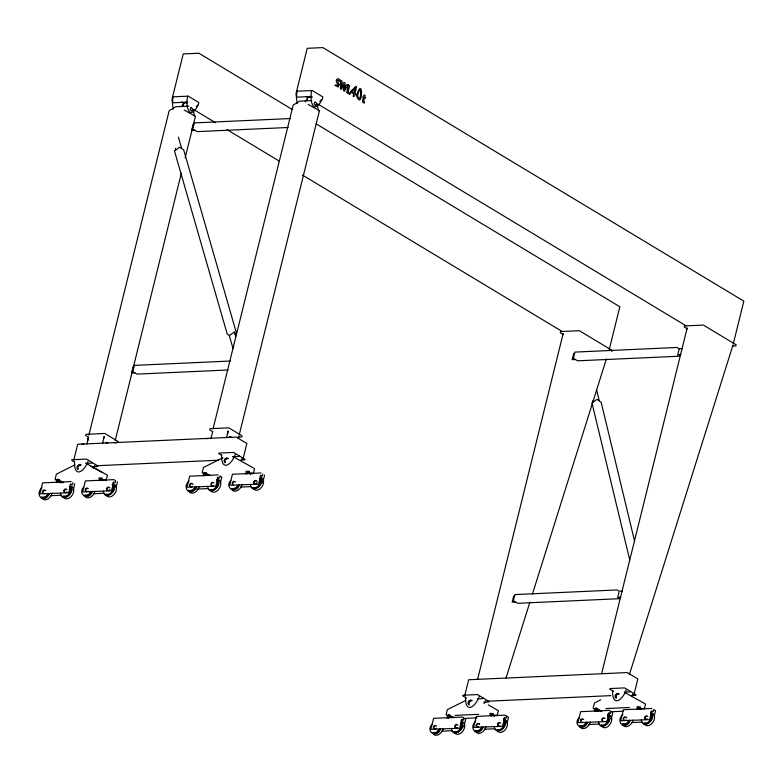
<?xml version="1.0" encoding="UTF-8"?>
<svg xmlns="http://www.w3.org/2000/svg" width="783" height="783" viewBox="0 0 783 783"><rect width="100%" height="100%" fill="white"/><g stroke="black" fill="none" stroke-linecap="round" stroke-linejoin="round"><path stroke-width="1.17" d="M113.594 489.287L113.271 485.587M113.868 489.121L113.956 486.165M217.909 484.56L218.105 483.199M615.732 696.204L616.192 698.279C613.148 696.89 616.75 691.497 619.206 693.953L617.239 694.051M651.662 718.099L651.339 714.399M73.827 459.905L77.693 444.274L236.251 437.09L246.851 443.472L242.984 459.112M70.989 483.708L68.738 492.771L39.864 493.858L42.585 482.866L71.116 481.574M72.917 482.661L72.447 484.589L70.069 484.697M73.093 490.344L74.728 483.747M88.9 435.054L169.167 110.706L175.695 106.752L188.879 106.155M87.794 440.78L88.332 437.374L86.991 444.02M173.229 96.828L172.593 99.392L173.004 102.788L187.803 102.044M92.179 462.508L92.032 463.096L86.238 463.36M183.193 105.774L183.829 103.219L181.901 102.054M103.973 436.66L102.632 443.315M103.699 438.989L104.237 436.816M133.159 366.708L131.622 372.904L135.038 372.923L137.005 374.108L228.147 369.977M193.166 124.223L191.639 130.418L195.045 130.438L197.013 131.622L288.154 127.492M115.15 440.731L181.353 173.2M185.16 157.814L195.417 116.383L184.181 110.021M117.753 442.63L118.047 441.455L104.795 433.469L86.003 434.32L85.719 435.495L88.773 437.335M113.75 481.77L111.509 490.833L82.636 491.92L85.357 480.928L113.887 479.636L115.688 480.723L115.218 482.651L112.84 482.759M116.129 487.3L117.489 481.809M213.211 428.252L293.185 105.088L299.703 101.134L311.693 100.586M297.237 91.21L296.6 93.774L297.021 97.17L311.82 96.426M307.2 100.155L307.836 97.591L305.908 96.436M227.98 431.041L226.639 437.697M227.442 434.448L228.254 431.198M218.066 477.043L215.824 486.106L186.951 487.192L189.672 476.201L218.203 474.909M220.444 482.573L221.804 477.082L220.003 475.995L219.534 477.924L217.155 478.031M238.326 438.46L238.874 436.278M239.158 435.113L319.425 110.765L308.199 104.403M239.265 455.843L239.118 456.43L232.61 456.724M355.149 88.313L354.122 92.854L351.88 91.572M260.837 475.105L258.596 484.168L229.722 485.254L232.434 474.263L260.974 472.971M262.775 474.058L262.295 475.986L259.917 476.093M262.677 482.837L264.576 475.144M464.808 695.382L468.684 679.752L627.242 672.568L637.842 678.949L633.966 694.59M461.97 719.185L459.729 728.249L430.846 729.335L433.567 718.344L462.107 717.052L465.709 719.225L463.8 726.918M463.908 718.138L463.428 720.066L461.05 720.174M477.62 679.282L563.202 333.45M483.16 697.986L483.013 698.573L477.669 698.818M513.717 595.912L512.18 602.107L515.596 602.117L517.563 603.311L619.637 598.682L620.156 596.617M573.724 353.417L572.197 359.622L575.603 359.632L577.57 360.816L679.654 356.196L680.163 354.131M504.741 717.248L502.5 726.311L473.617 727.397L476.338 716.406L504.878 715.114L508.48 717.287L507.12 722.778M506.679 716.2L506.2 718.128L503.821 718.236M609.213 349.688L619.842 306.76L316.146 123.861M611.817 351.587L612.11 350.412L579.381 330.7L560.589 331.552L560.305 332.726L563.369 334.576M618.952 592.33L617.67 597.498L620.821 597.351M679.213 348.817L677.687 355.012L680.828 354.865M601.628 673.664L687.21 327.832M609.057 712.52L606.815 721.583L577.932 722.67L580.653 711.678L609.194 710.387L610.994 711.473L610.515 713.401L608.137 713.509M611.161 719.156L612.795 712.559M630.246 691.32L630.1 691.908L624.305 692.172M733.231 344.07L743.85 301.142L322.88 47.606L307.23 48.311L295.974 93.794L297.178 103.708M644.301 709.163L645.564 704.074L624.491 692.338M651.828 710.582L649.587 719.646L620.704 720.732L623.425 709.741L651.955 708.449M654.206 716.112L655.567 710.621L653.766 709.535L653.286 711.463L650.908 711.571M506.053 677.97L529.856 602.303M532.411 594.16L606.365 359.006M629.336 674.682L732.937 345.244M52.099 493.182C51.238 497.039 46.706 501.756 42.664 499.045M94.87 491.244C94.244 495.522 87.96 500.689 84.603 496.128M110.08 489.101L109.708 489.913M199.185 486.517C198.559 490.794 192.275 495.962 188.918 491.401M241.957 484.579C241.33 488.856 235.047 494.024 231.69 489.463M257.02 482.857C258.233 478.022 250.384 481.809 254.857 483.933M260.954 482.455C260.152 485.91 256.188 490.178 252.478 487.936L254.142 488.944L253.379 488.044M443.09 728.66C442.464 732.937 436.18 738.105 432.823 733.544M468.968 702.048L469.095 703.486M462.078 726.526C461.285 729.991 457.321 734.258 453.611 732.017M485.861 726.722C485.235 730.999 478.951 736.167 475.594 731.606M590.176 721.995C589.55 726.272 583.266 731.439 579.909 726.878M608.411 721.427L608.9 720.037M609.164 719.871L607.784 722.875L604.182 725.782M632.948 720.057C632.312 724.334 626.028 729.502 622.671 724.941M48.487 493.27L45.639 496.657L42.194 497.352M49.163 493.574L47.264 496.305L44.729 497.939M49.456 493.633C44.631 504.565 33.777 495.013 42.057 487.633M83.664 487.075C76.881 494.729 89.301 501.208 92.228 491.695M91.259 491.332L88.41 494.719L84.965 495.414M91.934 491.636C90.691 494.455 87.119 497.596 84.006 495.57M113.32 490.667L110.188 494.386M195.574 486.615L192.726 489.992L189.28 490.687M196.543 486.977C191.718 497.9 180.863 488.347 189.143 480.968M230.75 480.41C223.958 488.063 236.388 494.543 239.314 485.039M239.021 484.971L237.122 487.701L234.587 489.336M431.883 724.49C425.091 732.144 437.521 738.623 440.438 729.11M439.469 728.748L436.62 732.134L434.262 732.957M440.154 729.051L437.022 732.771L434.428 733.681M468.909 702.234L469.252 701.637M460.58 729.384L461.324 728.092M482.24 726.81L479.392 730.196L475.947 730.891M483.209 727.172C478.384 738.105 467.529 728.552 475.81 721.172M578.96 717.825C572.177 725.479 584.598 731.958 587.524 722.445M586.555 722.083L583.707 725.469L580.262 726.164M587.24 722.386L585.332 725.117L582.797 726.751M629.326 720.145L626.478 723.531L623.033 724.226M630.002 720.448L626.87 724.167L624.276 725.078M630.295 720.517C625.47 731.439 614.616 721.887 622.896 714.507M88.136 461.216C84.075 472.159 73.935 478.384 74.542 461.569M93.03 468.175L94.9 465.278M235.223 454.551C231.151 465.601 221.08 471.64 221.628 454.903M240.763 460.512L241.986 458.613M479.127 696.684C475.056 707.734 464.985 713.783 465.523 697.046M484.051 703.594L485.881 700.756M626.214 690.029C622.152 700.971 612.003 707.196 612.609 690.381M631.724 696.018L632.967 694.09M101.418 479.431L102.338 478.041L98.942 477.924L99.921 480.488M206.653 473.314L204.931 475.731M98.727 480.713L99.921 479.274M203.042 475.986L204.236 474.547M245.813 474.048L247.007 472.609M446.946 718.128L448.14 716.69M636.804 709.525L637.988 708.086M58.353 481.936L59.645 481.878M66.937 491.851L65.273 492.683M195.417 488.367L191.815 491.274L188.321 490.843M216.676 487.251L213.475 489.845M237.582 485.998L235.497 488.054L232.052 488.749M238.061 486.282L236.016 488.298M258.498 486.439L259.447 485.313M436.532 728.298L434.604 728.973M469.154 701.734L470.191 700.707M482.083 728.572L478.482 731.479M586.281 723.698L583.071 726.281M616.74 694.452L615.937 695.725L616.182 696.831M606.717 723.854L607.667 722.729M628.103 722.885L629.052 721.76M181.744 106.654L183.486 103.004L187.078 102.847M196.396 106.508L197.58 105.118M305.164 101.731L306.936 99.647L307.494 97.386L312.29 97.17M319.826 101.584L321.588 99.5M351.988 91.562L355.247 88.303M88.029 491.235L86.384 491.567M192.344 486.507L190.7 486.84M256.501 483.6L255.131 484.08M457.634 727.681L455.784 727.759M492.272 715.28L493.407 715.417M501.306 729.462L502.402 728.582M596.587 710.553L597.723 710.69M616.466 694.785L617.787 694.521M639.359 708.615L640.494 708.752M626.097 720.047L624.736 720.526M647.482 719.078L645.632 719.156M648.393 722.807L649.479 721.916M229.478 335.476L234.479 331.884L235.722 336.181M234.783 334.272L236.456 333.069L183.662 149.807L181.695 148.623L178.397 137.172M74.884 464.896L56.356 474.146L55.104 479.235L56.865 480.302M222.93 457.761L203.443 467.48L202.18 472.57L203.952 473.637M465.865 700.374L447.347 709.623L446.085 714.713L450.499 717.375M600.757 699.796L594.434 702.958L593.171 708.047L598.212 711.218M79.709 464.965L77.918 466.531L78.046 467.97M78.603 465.719L79.651 465.67M44.925 493.437L44.22 493.691M88.929 494.954L86.619 495.766L84.358 495.101M109.082 490.53L107.77 490.598M226.287 458.564L228.254 458.476C225.798 456.019 222.196 461.412 225.24 462.802L224.692 461.363M205.792 474.919L206.732 475.212M213.397 485.812C209.815 487.926 210.392 479.95 214.092 482.994M213.201 490.305C217.165 488.768 220.229 482.896 217.057 479.333L218.721 480.341L217.713 479.793M248.563 472.981L250.707 473.999M469.653 701.235L470.7 701.186M458.535 731.4L456.225 732.213L453.954 731.547M491.411 716.024L493.329 713.519L489.933 713.401L490.481 715.711M478.677 726.976L477.376 727.035M500.063 726.007L499.035 726.223M499.867 730.51C503.567 729.002 506.21 724.265 504.487 720.438M582.992 722.259C579.42 724.373 579.997 716.396 583.697 719.44M190.895 107.672L190.015 109.503L191.267 110.892M191.776 110.863L192.657 109.043L191.404 107.653M314.903 102.054L314.022 103.885L315.285 105.274M315.784 105.245L316.665 103.425L315.412 102.035M57.472 482.524L59.567 479.979L56.17 479.862L56.728 482.171M101.682 479.539L102.416 479.94M43.848 497.704L45.003 497.469M66.389 496.5L62.973 496.07M64.823 497.234C69.57 496.667 73.377 489.884 69.971 485.998L71.635 486.997L70.627 486.458M192.089 490.814L188.674 490.373M254.514 487.917C258.586 487.349 261.581 482.318 259.887 478.521M256.237 487.907L253.438 487.78M470.72 700.442L472.159 700.619C469.702 698.162 466.1 703.555 469.144 704.945L468.596 703.496M449.902 716.954L450.636 717.355M448.453 718.001L450.558 715.456L447.162 715.339L448.277 717.982M491.47 714.302L494.602 716.142M435.984 732.947L433.185 732.829M604.026 721.466L603.35 721.495M603.302 725.547L604.456 725.322M625.842 724.353L622.426 723.913M647.228 723.384L643.812 722.944M172.593 96.857L188.243 96.152L198.843 102.534L198.207 105.088C189.369 121.522 185.375 107.036 187.607 96.182L187.959 96.387M296.61 91.239L312.251 90.534L322.85 96.916L322.224 99.47C313.376 115.904 309.393 101.418 311.624 90.564L311.967 90.769M290.346 118.546L194.35 122.892L192.814 129.097L194.781 130.281M230.339 361.032L134.333 365.387L132.807 371.582L134.774 372.767M732.311 346.125L735.834 345.969L736.128 344.794L703.398 325.082L684.606 325.934L684.313 327.108L687.386 328.958M81.765 444.255L83.85 444.167M114.23 442.786L116.579 442.679M205.772 438.637L207.867 438.549M238.247 437.168L241.771 437.012L242.055 435.837L228.802 427.851L210.02 428.702L209.727 429.877L212.78 431.717M96.622 465.738L218.594 460.208M94.058 466.688L97.718 466.521L97.855 465.934L86.492 459.083L71.87 459.748L71.723 460.335L74.561 462.048M241.144 460.022L244.795 459.856L244.942 459.269L233.579 452.417L218.956 453.083L218.809 453.67L221.648 455.383M206.232 473.059L203.257 473.196L203.815 475.506M58.989 481.555L62.386 481.672M101.761 479.617L105.157 479.734M206.076 474.889L209.472 475.007M248.847 472.952L252.243 473.069M105.979 480.361L107.496 475.261L85.69 463.125M252.557 473.725L253.32 473.686L254.583 468.596L232.776 456.46M50.601 495.708L61.299 495.218M93.373 493.77L104.07 493.28M196.494 489.101L208.386 488.563M240.459 487.104L251.157 486.625M487.613 701.216L610.799 695.637M483.825 702.214L488.7 701.999L488.846 701.411L477.483 694.56L462.851 695.226L462.704 695.813L466.492 698.093M630.912 695.549L635.786 695.333L635.933 694.746L624.56 687.895L609.937 688.56L609.791 689.148L613.578 691.428M455.129 715.398L478.716 714.331M605.827 708.566L629.415 707.499M449.98 717.032L452.956 716.895M492.752 715.094L496.148 715.212M597.067 710.367L600.042 710.23M639.828 708.429L643.225 708.546M496.97 715.838L498.477 710.739L488.289 704.896M465.141 718.373L476.935 717.845M611.131 711.757L622.925 711.228M441.583 731.185L452.29 730.696M484.354 729.247L495.052 728.758M588.669 724.52L599.367 724.04M631.441 722.582L642.138 722.102M230.3 437.139L231.602 437.296M106.292 442.757L107.584 442.914M107.858 443.08L105.46 442.326M80.238 464.857L81.138 465.141C78.682 462.684 75.08 468.077 78.124 469.467L77.576 468.028M210.666 489.718C216.02 490.882 219.162 482.357 216.734 479.822M212.32 490.07L210.05 489.404M211.909 490.569L209.707 489.874L211.371 490.882M106.351 494.445C111.186 495.257 115.434 488.093 112.116 484.364M108.005 494.797L105.734 494.132M107.594 495.296L105.392 494.602L107.056 495.61M63.58 496.383C68.415 497.195 72.662 490.031 69.344 486.302M638.135 709.378L640.416 706.853L637.019 706.736L637.568 709.046M607.735 714.644C617.376 715.946 607.481 733.26 601.295 725.91M607.51 715.124L609.712 715.819L608.048 714.81L609.262 716.915M644.419 723.257C649.773 724.422 652.914 715.897 650.497 713.362M644.478 723.962C649.136 724.696 652.758 719.234 652.033 714.977M601.647 725.195C606.218 725.9 609.947 719.949 608.107 715.936M581.926 726.516L579.655 725.851M580.32 726.869L581.505 727.015M497.332 729.922C501.903 730.627 505.632 724.676 503.792 720.663M477.61 731.244L475.34 730.578M477.19 731.743L474.997 731.048L476.661 732.056M454.561 731.86C459.141 732.565 462.861 726.614 461.021 722.601M254.025 488.005L252.821 487.466M232.639 488.974L231.435 488.435M42.791 497.577L41.587 497.039M602.244 725.42L601.041 724.882M497.929 730.148L496.725 729.609M433.772 733.054L432.568 732.516M230.564 437.296L229.468 436.708M226.737 459.004L225.181 459.552L225.132 461.314M260.817 477.385C268.393 480.889 258.713 495.169 253.075 488.494M260.485 477.855L261.493 478.403M260.23 478.374L261.15 478.873M247.291 472.178L246.576 473.196M255.268 481.085L254.279 481.437L254.24 482.563M233.882 482.054L232.894 482.406L232.854 483.532M218.046 479.323C225.631 482.827 215.942 497.107 210.304 490.432M651.808 712.863C659.384 716.367 649.694 730.647 644.057 723.972M651.466 713.333L652.474 713.881L650.81 712.873L651.573 713.773M638.938 707.617L641.502 709.144M204.52 474.116L203.815 475.134M231.093 488.905L232.101 489.453M212.496 483.023L211.508 483.375L211.469 484.501M646.22 716.543L645.221 716.885L645.182 718.021M191.111 483.992L190.122 484.344L190.083 485.47M624.834 717.512L623.836 717.854L623.797 718.99M608.44 715.789L609.36 716.288M595.511 709.594L594.796 710.612M623.092 724.931L622.074 724.383L623.738 725.391L622.984 724.49M603.448 718.481L602.45 718.823L602.421 719.959M600.698 725.352L601.706 725.9M582.063 719.45L581.064 719.792L581.035 720.928M113.731 484.051C121.316 487.555 111.626 501.834 105.989 495.159M113.398 484.52L114.406 485.059L112.742 484.06M100.87 478.805L103.425 480.331M100.204 478.844L99.5 479.862M108.181 487.75L107.193 488.103L107.154 489.228M86.796 488.719L85.807 489.072L85.768 490.197M504.722 719.528C511.593 722.836 504.164 735.629 497.802 731.616M504.379 719.998L505.397 720.536L503.733 719.538M57.443 480.782L56.728 481.799M65.41 489.688L64.421 490.041L64.382 491.166M499.133 723.208L498.135 723.551L498.105 724.686M62.62 496.539L63.629 497.088M479.098 724.011L479.695 724.353C477.111 720.928 474.42 727.329 477.483 726.986M44.024 490.657L43.036 491.01L42.996 492.135M477.747 724.177L476.749 724.52L476.72 725.655M461.95 721.466C469.526 724.96 459.846 739.25 454.209 732.575M461.618 721.936L462.626 722.474M461.363 722.455C467.471 727.789 452.026 739.328 451.517 728.484M449.09 716.22L451.644 717.747M448.424 716.259L447.71 717.277M41.235 497.508L42.253 498.057M456.362 725.146L455.363 725.489L455.334 726.624M434.976 726.115L433.988 726.458L433.948 727.593M432.226 732.986L433.234 733.534M90.985 466.316L93.891 467.891M95.34 468.674L102.602 472.609M317.555 103.855L686.162 325.855M292.069 109.356L198.862 53.224L183.222 53.929L171.966 99.421L173.17 109.326M682.365 348.67L678.949 348.65L676.982 347.466L574.908 352.096L573.371 358.291L575.339 359.475M193.538 109.473L215.531 122.716M227.05 129.655L279.414 161.19M302.453 175.059L562.155 331.473M181.431 148.467L179.454 147.282L174.452 150.874L227.246 334.135L229.213 335.32L232.972 348.386M622.348 591.155L618.942 591.136L616.975 589.951L514.891 594.581L513.364 600.776L515.331 601.961M212.604 431.913L210.999 438.402M248.191 472.717L250.893 474.341M640.083 708.742L638.067 707.587L637.568 708.674M647.844 716.533C644.712 713.391 643.42 720.575 645.828 719.029M235.477 482.025C233.54 479.411 230.339 484.139 233.471 484.902M624.452 720.38C620.909 719.303 625.431 714.429 626.791 718.07M209.873 475.604L204.715 472.462L206.34 473.48M601.745 711.61L595.697 707.94L597.331 708.958M205.342 474.165L207.74 475.604M596.333 709.643L598.917 711.414M605.073 718.471C603.145 715.858 599.935 720.585 603.076 721.349M579.312 726.321L580.976 727.329M493.897 715.946L491.098 714.262L490.481 715.339M109.777 487.721C107.183 484.765 105.02 491.039 107.888 490.54M500.758 723.198C498.83 720.585 495.619 725.312 498.761 726.066M88.391 488.69C86.238 485.979 83.155 491.235 86.707 491.753L86.179 491.313M72.065 486.576C77.537 491.303 68.473 503.263 63.217 497.097M63.677 482.798L57.629 479.127L59.263 480.136M453.778 717.747L448.62 714.605L450.245 715.613M58.265 480.831L60.849 482.602M58.343 481.32L61.045 482.945M67.005 489.659C65.067 487.046 61.867 491.773 64.999 492.527M457.996 725.136C455.403 722.171 453.24 728.454 456.098 727.955M436.611 726.105C434.448 723.394 431.374 728.65 434.927 729.169M43.613 493.496C40.305 492.595 44.063 487.78 45.825 490.872M599.034 400.749L597.135 399.33L591.938 402.795L629.796 560.129M651.055 712.334C657.749 718.618 642.471 731.019 641.375 719.88M644.37 723.521L645.123 724.422M608.283 714.272C614.978 720.556 599.7 732.957 598.604 721.818M503.968 719C510.663 725.283 495.385 737.674 494.288 726.546M461.197 720.937L462.528 723.238M454.512 732.115L455.275 733.025M190.494 486.586L191.023 487.026C186.99 486.214 191.473 480.723 193.039 484.53M189.232 490.951L189.985 491.851M84.916 495.668L85.67 496.579M69.658 486.488L70.91 488.602M608.411 716.122L608.978 717.414M504.095 720.849L504.663 722.141M217.429 480.645L217.997 481.936M260.896 477.845C265.378 484.667 251.274 494.807 250.394 484.403M218.124 479.783C222.607 486.605 208.503 496.745 207.622 486.341M113.809 484.511C118.292 491.332 104.188 501.472 103.307 491.068M71.038 486.449C75.52 493.27 61.417 503.41 60.536 493.006M175.333 148.3L175.872 150.179M317.017 104.521L318.798 110.794M193.01 110.139L194.781 116.413M634.494 540.769L601.187 402.364L599.289 400.935L596.636 389.924M592.966 400.593L593.397 402.403M261.042 479.499L261.17 480.919M260.768 479.999L260.876 481.261M362.617 100.899C362.079 102.123 364.575 104.325 364.633 102.113C362.304 100.341 364.956 98.315 365.612 97.718L364.624 97.18L365.123 95.438L364.154 95.046L362.783 97.386L363.332 97.679L362.617 100.899M356.559 95.555C362.676 112.703 363.655 73.064 356.559 95.555M340.605 81.559L340.36 88.792L341.496 89.419L343.825 84.456L343.473 90.662L344.5 91.288L348.004 84.721C343.923 83.057 344.129 98.609 345.019 82.929C341.398 79.475 340.722 97.973 342.005 81.109L340.762 80.365L340.605 81.559M339.176 84.681L338.099 86.972L334.918 85.445C336.299 83.36 340.067 88.655 336.387 81.716C335.33 79.054 338.677 77.556 340.135 80.072L339.675 81.256L338.109 80.101L337.502 80.463L339.176 84.681M357.547 95.653C360.924 107.692 362.46 77.674 357.547 95.653M348.523 85.093L346.663 92.59L349.991 94.537L350.334 93.304L348.044 92.022L349.707 85.748L348.523 85.093M351.058 91.073L350.774 92.208L353.74 93.989L353.143 96.407C354.836 97.063 354.679 94.342 355.883 93.911L354.963 93.353L356.578 86.825L355.893 86.414L351.058 91.073M249.425 471.376C249.131 474.469 245.343 474.694 246.028 471.258L249.425 471.376M597.644 708.791C597.351 711.884 593.563 712.109 594.248 708.674L597.644 708.791"/></g></svg>
